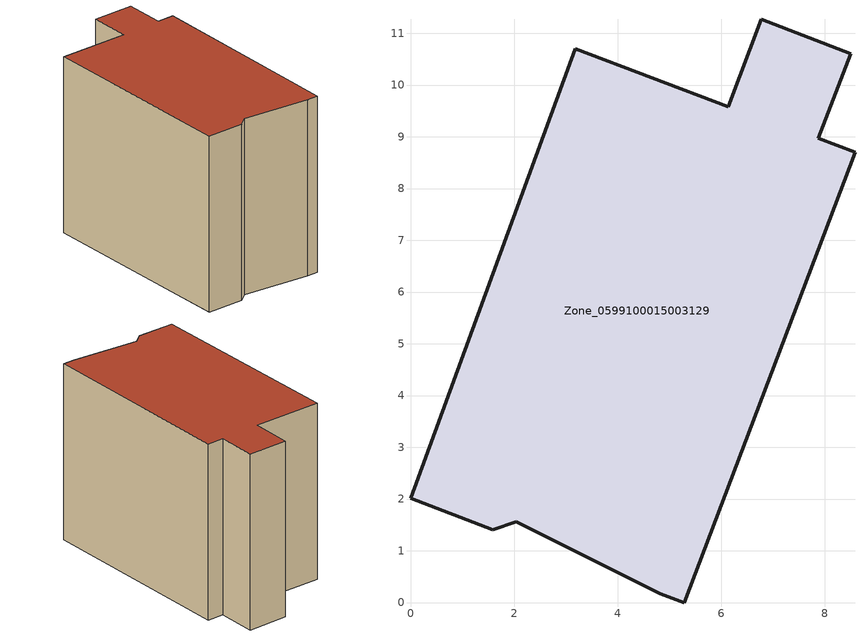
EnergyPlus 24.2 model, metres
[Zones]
Zone_0599100015003129
 floor ground (C_G): 6.14,9.58 6.78,11.27 8.51,10.61 7.88,8.97 8.59,8.7 5.29,0 4.83,0.17 2.05,1.56 1.59,1.41 0,2.01 3.19,10.7 z0.75
 wall outside (C_F): 7.88,8.97 8.51,10.61 6.78,11.27 6.14,9.58 3.19,10.7 0,2.01 1.59,1.41 2.05,1.56 4.83,0.17 5.29,0 8.59,8.7 7.88,8.97 z0.75:8.77
 roof outside (C_R): 4.83,0.17 5.29,0 8.59,8.7 7.88,8.97 8.51,10.61 6.78,11.27 6.14,9.58 3.19,10.7 0,2.01 1.59,1.41 2.05,1.56 z8.77
[BUILDING]
Pand.0599100015003129: North Axis=0; Terrain=City; Loads Convergence Tolerance Value=0.04; Temperature Convergence Tolerance Value=0.4; Solar Distribution=FullExterior; Maximum Number of Warmup Days=25; Minimum Number of Warmup Days=1
[Site:Location]
Rotterdam.The.Hague.AP_ZH_NLD Design_Conditions: Latitude=51.96; Longitude=4.45; Time Zone=1; Elevation=-4.5
[SITE:GROUNDTEMPERATURE:BUILDINGSURFACE]
18, 18, 18, 18, 18, 18, 18, 18, 18, 18, 18, 18
[MATERIAL] Thermal Absorptance=0.9; Solar Absorptance=0.7; Visible Absorptance=0.7
Name | Roughness | Thickness | Conductivity | Density | Specific Heat
G.TI.1965-1974 | MediumSmooth | 0.15 | 0.882353 | 540 | 1210
F.TI.1965-1974 | Rough | 0.3 | 0.697674 | 1920 | 840
R.TI.1965-1974 | MediumRough | 0.2 | 0.232558 | 1500 | 1000
[CONSTRUCTION]
C_G: G.TI.1965-1974
C_F: F.TI.1965-1974
C_R: R.TI.1965-1974
[ZONE]
Zone_0599100015003129: Type=1; Multiplier=1; Ceiling Height=Autocalculate; Volume=Autocalculate; Floor Area=autocalculate; Part of Total Floor Area=Yes
[ZONEINFILTRATION:DESIGNFLOWRATE]
Infil_Zone_0599100015003129: Zone or ZoneList or Space or SpaceList=Zone_0599100015003129; Schedule=AlwaysOn; Design Flow Rate Calculation Method=Flow/Area; Flow Rate per Floor Area=0.003; Constant Term Coefficient=1; Temperature Term Coefficient=0; Velocity Term Coefficient=0; Velocity Squared Term Coefficient=0
[HVACTEMPLATE:ZONE:IDEALLOADSAIRSYSTEM]
Zone_0599100015003129: Maximum Heating Supply Air Temperature=50; Minimum Cooling Supply Air Temperature=13; Maximum Heating Supply Air Humidity Ratio=0.0156; Minimum Cooling Supply Air Humidity Ratio=0.0077; Heating Limit=NoLimit; Cooling Limit=NoLimit; Dehumidification Control Type=ConstantSensibleHeatRatio; Cooling Sensible Heat Ratio=0.7; Dehumidification Setpoint=60; Humidification Control Type=None; Humidification Setpoint=30; Outdoor Air Method=None; Outdoor Air Flow Rate per Person=0.00944; Outdoor Air Flow Rate per Zone Floor Area=0; Outdoor Air Flow Rate per Zone=0; Demand Controlled Ventilation Type=None; Outdoor Air Economizer Type=NoEconomizer; Heat Recovery Type=None; Sensible Heat Recovery Effectiveness=0.7; Latent Heat Recovery Effectiveness=0.65
[ZONECONTROL:THERMOSTAT]
ThermostatControl_Zone_0599100015003129: Zone or ZoneList=Zone_0599100015003129; Control Type Schedule=DualSetpointControlType; Control 1=Thermostat_Zone_0599100015003129; Temperature Difference Between Cutout And Setpoint=0
[THERMOSTATSETPOINT:DUALSETPOINT]
Thermostat_Zone_0599100015003129: Heating Setpoint Temperature Schedule=HeatingSetpoint_Zone_0599100015003129; Cooling Setpoint Temperature Schedule=CoolingSetpoint_Zone_0599100015003129
[SCHEDULE:COMPACT]
HeatingSetpoint_Zone_0599100015003129: Through: 12/31, For: AllDays, Until: 24:00, 21
CoolingSetpoint_Zone_0599100015003129: Through: 12/31, For: AllDays, Until: 24:00, 24
DualSetpointControlType: Through: 12/31, For: AllDays, Until: 24:00, 4
AlwaysOn: Through: 12/31, For: AllDays, Until: 24:00, 1
